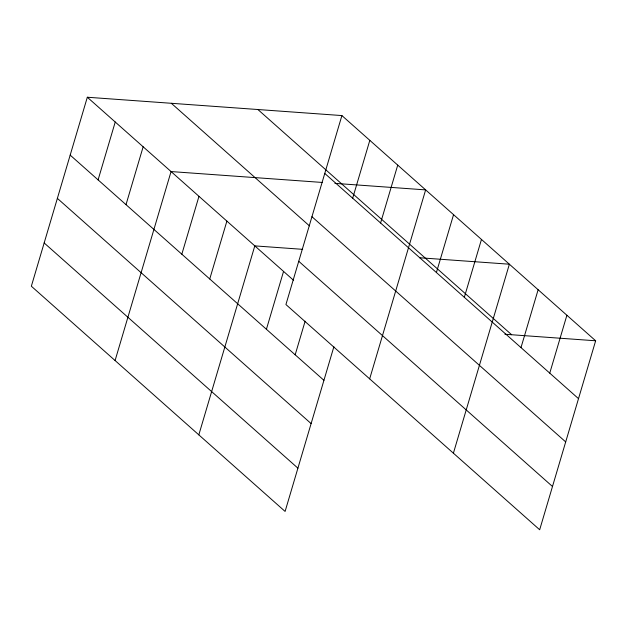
<?xml version="1.0" encoding="UTF-8"?>
<svg xmlns="http://www.w3.org/2000/svg" width="627" height="627" viewBox="0 0 627 627"><rect width="100%" height="100%" fill="white"/><g stroke="black" fill="none" stroke-linecap="round" stroke-linejoin="round"><path stroke-width="0.94" d="M341.903 115.572L285.928 304.542L539.675 529.76L595.65 340.782L341.903 115.572L87.325 97.24L31.35 286.218L285.097 511.428L333.885 346.723M98.094 179.886L115.235 122.014M126.011 204.653L143.152 146.789M115.086 360.533L171.061 171.563L322.396 182.457M181.83 254.201L198.971 196.337M209.747 278.976L226.888 221.112M198.822 434.856L254.797 245.886L302.669 249.327M266.412 329.277L283.553 271.405M295.176 354.796L305.122 321.196M352.672 198.21L369.82 140.346M380.589 222.985L397.73 165.12M369.664 378.865L425.639 189.895L334.896 183.358M436.408 272.533L453.556 214.669M464.325 297.308L481.465 239.436M453.399 453.188L509.375 264.21L419.596 257.752M520.99 347.609L538.131 289.737M549.754 373.128L566.894 315.263M504.907 334.254L595.65 340.782M257.893 109.521L511.64 334.74M324.762 173.436L578.509 398.654M311.948 216.707L565.695 441.917M171.336 103.29L309.464 225.885M298.742 261.279L552.489 486.497M87.325 97.24L293.624 280.34M70.185 155.112L323.932 380.323M57.37 198.375L311.117 423.586M44.164 242.947L297.911 468.165"/></g></svg>
